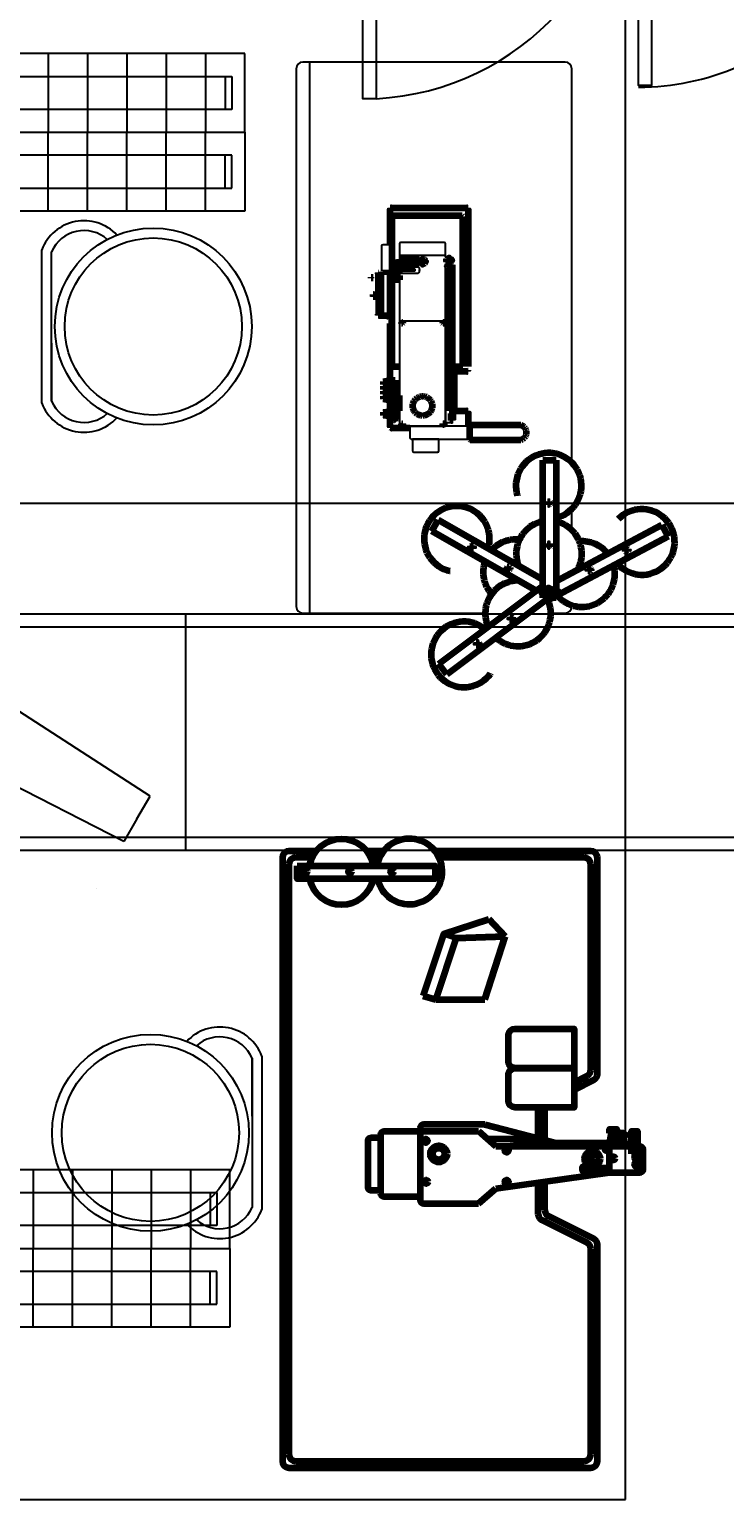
# Model space of a CAD drawing. Header units: inches. Extents: x 9 to 2198, y -380 to 182.
# Drawn here: x 601.8 to 654.8, y -138.6 to -26.5 of the extents above; entities that cross this region are included whole.
import ezdxf

# ---------------------------------------------------------------- set-up
doc = ezdxf.new("R2010")
doc.units = ezdxf.units.IN
doc.header["$MEASUREMENT"] = 0
doc.header["$PDMODE"] = 32
doc.header["$PDSIZE"] = -10
doc.linetypes.add('ACAD_ISO02W100', pattern=[15, 12, -3])
for name, color, linetype in [('beam', 50, 'Continuous'), ('center table', 30, 'Continuous'), ('chairs', 100, 'Continuous'), ('dimensions', 230, 'Continuous'), ('fans', 210, 'Continuous'), ('machines', 21, 'Continuous'), ('outer wall', 10, 'Continuous'), ('tubelights', 201, 'Continuous')]:
    doc.layers.add(name, color=color, linetype=linetype)
doc.styles.get("Standard").update_dxf_attribs({"font": 'arial.ttf'})
doc.dimstyles.get("Standard").update_dxf_attribs({"dimtxt": 11.9795, "dimasz": 0.18, "dimexe": 0.18, "dimexo": 0.0625, "dimgap": 0.09, "dimtad": 0, "dimtih": 1, "dimtoh": 1, "dimdec": 4, "dimzin": 0, "dimdsep": 46, "dimtxsty": 'Standard', "dimcen": 0.09, "dimadec": 0, "dimazin": 0, "dimtfac": 1, "dimtdec": 4, "dimtofl": 0, "dimtmove": 0, "dimatfit": 3, "dimfxl": 1, "dimtolj": 1, "dimtzin": 0, "dimarcsym": 0})

# ---------------------------------------------------------------- blocks, each defined once
blk = doc.blocks.new('*U28')
at = {"layer": 'fans'}
for p, q in [((-3.57, 10), (-4.57, -10)), ((-1.57, 10), (-3.57, 10)), ((-1.57, 10), (-1.57, 10)), ((-1.57, 10), (-1.57, 10)), ((-1.57, 10), (-1.57, 10)), ((-1.57, 10), (-1.57, 10)), ((-1.57, 10), (0.43, 10)), ((0.43, 10), (1.43, -10)), ((4.57, 10), (4.57, 10)), ((-1.57, -10), (-4.57, -10)), ((-1.57, -10), (1.43, -10))]:
    blk.add_line(p, q, dxfattribs=at)
blk = doc.blocks.new('*U29')
at = {"layer": 'fans', "color": 0, "linetype": 'ByBlock', "lineweight": -2, "transparency": 16777216}
blk.add_blockref('*U28', (1152.58, 51.52), dxfattribs=at)
for p, rotation in [((1138.1, 31.88), 120), ((1162.34, 29.16), 239.9999999999999)]:
    blk.add_blockref('*U28', p, dxfattribs=dict(at, rotation=rotation))
blk = doc.blocks.new('TUBELIGHT')
for p, q in [((2377.8, 620.73), (2329.8, 620.73)), ((2329.8, 620.73), (2329.8, 614.73)), ((2332.8, 620.73), (2332.8, 614.73)), ((2335.8, 620.73), (2335.8, 614.73)), ((2338.8, 620.73), (2338.8, 614.73)), ((2341.8, 620.73), (2341.8, 614.73)), ((2344.8, 620.73), (2344.8, 614.73)), ((2347.8, 620.73), (2347.8, 614.73)), ((2350.8, 620.73), (2350.8, 614.73)), ((2353.8, 620.73), (2353.8, 614.73)), ((2356.8, 620.73), (2356.8, 614.73)), ((2359.8, 620.73), (2359.8, 614.73)), ((2362.8, 620.73), (2362.8, 614.73)), ((2365.8, 620.73), (2365.8, 614.73)), ((2368.8, 620.73), (2368.8, 614.73)), ((2371.8, 620.73), (2371.8, 614.73)), ((2374.8, 620.73), (2374.8, 614.73)), ((2377.8, 614.73), (2377.8, 620.73)), ((2330.8, 618.98), (2376.8, 618.98)), ((2330.8, 616.48), (2330.8, 618.98)), ((2331.3, 616.48), (2331.3, 618.98)), ((2376.3, 618.98), (2376.3, 616.48)), ((2376.8, 618.98), (2376.8, 616.48)), ((2376.8, 616.48), (2330.8, 616.48)), ((2329.8, 614.73), (2377.8, 614.73)), ((2329.8, 608.73), (2329.8, 614.73)), ((2332.8, 608.73), (2332.8, 614.73)), ((2335.8, 608.73), (2335.8, 614.73)), ((2338.8, 608.73), (2338.8, 614.73)), ((2341.8, 608.73), (2341.8, 614.73)), ((2344.8, 608.73), (2344.8, 614.73)), ((2347.8, 608.73), (2347.8, 614.73)), ((2350.8, 608.73), (2350.8, 614.73)), ((2353.8, 608.73), (2353.8, 614.73)), ((2356.8, 608.73), (2356.8, 614.73)), ((2359.8, 608.73), (2359.8, 614.73)), ((2362.8, 608.73), (2362.8, 614.73)), ((2365.8, 608.73), (2365.8, 614.73)), ((2368.8, 608.73), (2368.8, 614.73)), ((2371.8, 608.73), (2371.8, 614.73)), ((2374.8, 608.73), (2374.8, 614.73)), ((2377.8, 614.73), (2377.8, 608.73)), ((2376.8, 612.98), (2330.8, 612.98)), ((2330.8, 612.98), (2330.8, 610.48)), ((2331.3, 612.98), (2331.3, 610.48)), ((2376.3, 610.48), (2376.3, 612.98)), ((2376.8, 610.48), (2376.8, 612.98)), ((2330.8, 610.48), (2376.8, 610.48)), ((2377.8, 608.73), (2329.8, 608.73))]:
    blk.add_line(p, q)
blk = doc.blocks.new('*D49')
at = {"layer": 'Defpoints', "color": 0, "transparency": 16777216}
for p in [(709.19, -62.62), (136.19, -80.06), (709.19, -80.06)]:
    blk.add_point(p, dxfattribs=at)
at = {"layer": 'dimensions', "color": 0, "lineweight": -2, "transparency": 16777216}
for p, q in [((136.19, -79.99), (136.19, -62.44)), ((136.37, -62.62), (388.45, -62.62)), ((709.01, -62.62), (456.94, -62.62)), ((709.19, -79.99), (709.19, -62.44))]:
    blk.add_line(p, q, dxfattribs=at)
at = {"layer": 'dimensions', "color": 0, "transparency": 16777216}
for points in [[(136.37, -62.59), (136.37, -62.65), (136.19, -62.62)], [(709.01, -62.59), (709.01, -62.65), (709.19, -62.62)]]:
    blk.add_solid(points, dxfattribs=at)
at = {"layer": 'dimensions', "color": 0, "transparency": 16777216, "insert": (422.69, -62.62), "char_height": 11.9795, "attachment_point": 5}
blk.add_mtext('\\A1;573.0000', dxfattribs=at)

msp = doc.modelspace()

# ---------------------------------------------------------------- linework, layer by layer
at = {"layer": 'beam'}
for p, q in [((647.19477, -138.55658), (647.19477, -11.05658)), ((531.19477, -138.55658), (647.19477, -138.55658))]:
    msp.add_line(p, q, dxfattribs=at)
at = {"layer": 'center table'}
for p, q in [((709.19477, -71.05658), (136.19477, -71.05658)), ((613.69477, -89.05658), (613.69477, -71.05658)), ((709.19477, -72.05658), (136.19477, -72.05658)), ((136.19477, -88.05658), (709.19477, -88.05658)), ((136.19477, -89.05658), (709.19477, -89.05658))]:
    msp.add_line(p, q, dxfattribs=at)
at = {"layer": 'chairs', "linetype": 'ByBlock'}
for p, q in [((602.71731, -54.9778), (602.71731, -43.29917)), ((603.46731, -54.83201), (603.46731, -43.44496)), ((603.46731, -50.41651), (603.46731, -54.83201)), ((618.7478, -109.31861), (618.7478, -104.90312)), ((618.7478, -104.90312), (618.7478, -116.29017)), ((619.4978, -104.75733), (619.4978, -116.43596))]:
    msp.add_line(p, q, dxfattribs=at)
for centre, radius in [((611.21497, -49.13848), 7.5), ((611.21497, -49.13848), 6.75), ((611.00014, -110.59664), 7.5), ((611.00014, -110.59664), 6.75)]:
    msp.add_circle(centre, radius, dxfattribs=at)
for centre, radius, start, end in [((605.9317, -44.51445), 3.43646, 43.0339046, 159.2895399), ((605.9317, -44.51445), 2.68646, 48.4094874, 156.5400873), ((605.9317, -53.76251), 2.68646, 203.4599127, 311.5905126), ((605.9317, -53.76251), 3.43646, 200.7104601, 316.9660954), ((616.28341, -105.97261), 3.43646, 20.7104601, 136.9660954), ((616.28341, -105.97261), 2.68646, 23.4599127, 131.5905126), ((616.28341, -115.22067), 3.43646, 223.0339046, 339.2895399), ((616.28341, -115.22067), 2.68646, 228.4094874, 336.5400873)]:
    msp.add_arc(centre, radius, start, end, dxfattribs=at)
at = {"layer": 'machines'}
for p, q in [((642.60982, -28.98649), (622.60982, -28.98649)), ((623.10982, -28.98649), (623.10982, -70.98649)), ((622.10982, -29.48649), (622.10982, -70.48649)), ((643.10982, -59.50072), (643.10982, -29.48649)), ((629.9848, -42.8249), (629.9848, -44.27042)), ((629.9848, -43.4232), (629.9848, -43.89621)), ((633.3848, -42.7249), (630.0848, -42.7249)), ((633.4848, -43.7249), (629.9848, -43.7249)), ((629.9848, -43.84326), (629.9848, -44.27042)), ((629.9848, -44.31625), (629.9848, -56.6249)), ((629.9848, -44.31625), (629.9848, -44.41604)), ((631.40344, -44.58861), (629.9848, -44.58861)), ((629.9848, -44.58861), (631.25573, -44.58861)), ((629.9848, -44.75245), (631.1444, -44.75245)), ((631.1444, -44.75245), (631.1444, -44.90983)), ((633.4848, -56.7249), (633.4848, -44.35356)), ((633.59354, -44.74291), (633.59354, -55.51968)), ((633.69354, -44.74291), (633.69354, -55.51968)), ((633.79354, -44.74291), (633.79354, -55.51968)), ((628.39041, -46.74458), (628.39041, -45.02641)), ((628.39041, -45.02641), (629.39041, -45.02641)), ((628.39041, -45.12641), (629.39041, -45.12641)), ((629.39041, -45.02641), (629.39041, -48.52641)), ((631.1444, -44.90983), (629.9848, -44.90983)), ((629.9848, -45.06162), (631.40344, -45.06162)), ((628.39041, -48.29673), (628.39041, -46.81767)), ((629.39041, -48.18304), (628.39041, -48.18304)), ((633.4848, -48.7249), (629.9848, -48.7249)), ((630.0848, -56.7249), (633.4848, -56.7249)), ((643.10982, -64.65069), (643.10982, -63.04937)), ((643.10982, -70.48649), (643.10982, -70.38546)), ((622.60982, -70.98649), (636.51349, -70.98649)), ((641.51329, -70.98649), (642.60982, -70.98649))]:
    msp.add_line(p, q, dxfattribs=at)
at = {"layer": 'machines', "linetype": 'ACAD_ISO02W100', "lineweight": 100}
for p, q in [((633.98832, -44.67967), (633.98596, -55.77384)), ((629.5669, -45.55863), (629.5669, -45.27202)), ((629.5769, -45.26202), (629.9848, -45.26202)), ((629.9848, -45.56863), (629.5769, -45.56863)), ((628.75321, -53.32459), (629.14622, -53.25498)), ((628.75321, -53.3449), (629.14622, -53.27529)), ((628.75321, -53.36521), (629.14622, -53.2956)), ((628.75321, -53.38552), (629.14622, -53.31591)), ((628.75321, -53.55664), (628.75321, -53.32459)), ((628.75321, -53.40583), (629.14622, -53.33622)), ((628.75321, -53.42614), (629.14622, -53.35653)), ((628.75321, -53.44092), (629.14622, -53.39108)), ((628.75321, -53.44092), (629.14622, -53.43907)), ((629.14622, -53.44092), (628.75321, -53.44092)), ((628.75321, -53.44092), (629.14622, -53.48778)), ((629.14622, -53.52174), (628.75321, -53.45522)), ((629.14622, -53.54203), (628.75321, -53.4755)), ((629.14622, -53.56231), (628.75321, -53.49579)), ((629.14622, -53.5826), (628.75321, -53.51607)), ((629.14622, -53.62317), (628.75321, -53.55664)), ((628.75321, -53.69704), (629.14622, -53.62743)), ((628.75321, -53.71735), (629.14622, -53.64774)), ((628.75321, -53.73766), (629.14622, -53.66805)), ((628.75321, -53.75798), (629.14622, -53.68837)), ((628.75321, -53.9291), (628.75321, -53.69704)), ((628.75321, -53.77829), (629.14622, -53.70868)), ((628.75321, -53.7986), (629.14622, -53.72899)), ((628.75321, -53.81338), (629.14622, -53.76353)), ((629.14622, -53.60288), (628.75655, -53.53692)), ((629.14622, -53.25498), (629.14622, -53.62317)), ((629.14622, -53.62743), (629.14622, -53.99562)), ((629.64476, -53.22327), (629.64476, -56.01161)), ((628.75321, -53.81338), (629.14622, -53.81153)), ((629.14622, -53.81338), (628.75321, -53.81338)), ((628.75321, -53.81338), (629.14622, -53.86024)), ((629.14622, -53.8942), (628.75321, -53.82767)), ((629.14622, -53.91448), (628.75321, -53.84796)), ((629.14622, -53.93477), (628.75321, -53.86824)), ((629.14622, -53.95505), (628.75321, -53.88853)), ((629.14622, -53.99562), (628.75321, -53.9291)), ((628.75321, -54.07073), (629.14622, -54.00112)), ((628.75321, -54.09104), (629.14622, -54.02143)), ((628.75321, -54.11135), (629.14622, -54.04174)), ((628.75321, -54.13166), (629.14622, -54.06205)), ((628.75321, -54.30278), (628.75321, -54.07073)), ((628.75321, -54.15197), (629.14622, -54.08236)), ((628.75321, -54.17228), (629.14622, -54.10267)), ((628.75321, -54.18706), (629.14622, -54.13722)), ((628.75321, -54.18706), (629.14622, -54.18521)), ((629.14622, -54.18706), (628.75321, -54.18706)), ((628.75321, -54.18706), (629.14622, -54.23393)), ((629.14622, -54.26789), (628.75321, -54.20136)), ((629.14622, -54.28817), (628.75321, -54.22164)), ((629.14622, -54.30845), (628.75321, -54.24193)), ((629.14622, -54.32874), (628.75321, -54.26221)), ((629.14622, -54.36931), (628.75321, -54.30278)), ((628.75321, -54.45071), (629.14622, -54.3811)), ((628.75321, -54.47102), (629.14622, -54.40141)), ((628.75321, -54.49133), (629.14622, -54.42172)), ((628.75321, -54.51164), (629.14622, -54.44203)), ((628.75321, -54.68276), (628.75321, -54.45071)), ((628.75321, -54.53195), (629.14622, -54.46234)), ((628.75321, -54.55226), (629.14622, -54.48265)), ((628.75321, -54.56704), (629.14622, -54.5172)), ((628.75321, -54.56704), (629.14622, -54.56519)), ((629.14622, -54.56704), (628.75321, -54.56704)), ((628.75321, -54.56704), (629.14622, -54.6139)), ((629.14622, -54.64786), (628.75321, -54.58134)), ((629.14622, -54.66815), (628.75321, -54.60162)), ((629.14622, -54.68843), (628.75321, -54.62191)), ((629.14622, -54.70872), (628.75321, -54.64219)), ((629.14622, -54.74929), (628.75321, -54.68276)), ((629.14622, -53.97534), (628.75655, -53.90938)), ((629.14622, -54.34902), (628.75655, -54.28306)), ((629.14622, -54.729), (628.75655, -54.66304)), ((629.14622, -54.00112), (629.14622, -54.36931)), ((629.14622, -54.3811), (629.14622, -54.74929)), ((628.75321, -55.67855), (629.14622, -55.60894)), ((628.75321, -55.69887), (629.14622, -55.62925)), ((628.75321, -55.71918), (629.14622, -55.64957)), ((628.75321, -55.73949), (629.14622, -55.66988)), ((628.75321, -55.91061), (628.75321, -55.67855)), ((628.75321, -55.7598), (629.14622, -55.69019)), ((628.75321, -55.78011), (629.14622, -55.7105)), ((628.75321, -55.79489), (629.14622, -55.74504)), ((628.75321, -55.79489), (629.14622, -55.79304)), ((629.14622, -55.79489), (628.75321, -55.79489)), ((628.75321, -55.79489), (629.14622, -55.84175)), ((629.14622, -55.87571), (628.75321, -55.80918)), ((629.14622, -55.896), (628.75321, -55.82947)), ((629.14622, -55.91628), (628.75321, -55.84975)), ((629.14622, -55.93657), (628.75321, -55.87004)), ((629.14622, -55.97713), (628.75321, -55.91061)), ((629.14622, -55.95685), (628.75655, -55.89089)), ((629.14622, -55.60894), (629.14622, -55.97713))]:
    msp.add_line(p, q, dxfattribs=at)
at = {"layer": 'machines', "linetype": 'ByBlock', "lineweight": 100}
for p, q in [((623.29975, -89.62531), (622.05506, -89.62531)), ((628.46271, -89.62531), (627.81047, -89.62531)), ((644.05506, -89.62531), (632.99755, -89.62531)), ((621.55506, -90.12531), (621.55506, -135.12531)), ((644.55506, -105.81629), (644.55506, -90.12531)), ((633.35165, -95.43549), (636.77899, -94.30202)), ((638.0265, -95.63386), (636.77899, -94.30202)), ((638.0265, -95.63386), (634.30033, -95.75172)), ((634.30033, -95.75172), (638.0265, -95.63386)), ((636.49316, -100.44242), (638.0265, -95.63386)), ((631.78143, -100.14615), (632.73677, -100.44242)), ((632.73677, -100.44242), (636.49316, -100.44242)), ((643.28158, -106.76205), (644.27867, -106.26351)), ((640.55506, -111.02112), (640.55506, -108.66495)), ((641.05506, -111.14952), (641.05506, -108.66495)), ((631.55506, -110.47806), (635.98848, -110.47806)), ((635.98848, -110.47806), (637.32227, -111.63321)), ((636.49316, -109.97806), (641.85905, -111.35597)), ((646.03409, -110.61576), (646.03409, -110.31449)), ((646.08689, -110.61576), (646.08689, -110.31449)), ((646.14245, -110.61576), (646.14245, -110.31449)), ((646.20246, -110.61576), (646.20246, -110.31449)), ((646.25846, -110.61576), (646.25846, -110.31449)), ((646.32647, -110.61576), (646.32647, -110.31449)), ((646.38047, -110.61576), (646.38047, -110.31449)), ((646.43448, -110.61576), (646.43448, -110.31449)), ((646.48648, -110.61576), (646.48648, -110.31449)), ((636.65538, -111.05563), (640.68947, -111.05563)), ((638.67242, -111.63321), (638.67242, -111.35597)), ((638.67242, -111.35597), (645.99671, -111.35597)), ((645.99671, -111.35597), (645.97392, -111.63321)), ((645.97392, -113.61741), (645.97392, -111.63321)), ((637.32227, -114.84401), (645.97392, -113.61741)), ((643.91392, -113.3219), (644.01253, -113.3219)), ((635.98848, -115.97806), (637.32227, -114.84401)), ((640.55506, -116.81629), (640.55506, -114.38567)), ((641.05506, -116.50728), (641.05506, -114.31479)), ((644.27867, -118.98711), (640.83145, -117.26351)), ((644.55506, -135.12531), (644.55506, -119.43433)), ((622.05506, -135.62531), (644.05506, -135.62531))]:
    msp.add_line(p, q, dxfattribs=at)
at = {"layer": 'machines', "linetype": 'ACAD_ISO02W100', "lineweight": 100}
for points in [[(629.25677, -42.8936), (629.25677, -40.19522, -0.414213562), (629.35677, -40.09522), (635.11433, -40.09522, -0.414213562), (635.21433, -40.19522), (635.21433, -52.46479, -0.414213562), (635.11433, -52.56479), (634.25276, -52.56479, 0.414213562), (634.15276, -52.66479), (634.15276, -55.47671, 0.414213562), (634.25276, -55.57671), (635.11433, -55.57671, -0.414213562), (635.21433, -55.67671), (635.21433, -56.65039, 0.414213562), (635.22433, -56.66039), (635.31108, -56.66039)], [(633.79354, -52.19982), (634.71153, -52.19982, 0.414213562), (634.81153, -52.09982), (634.81153, -40.79982, 0.414213562), (634.71153, -40.69982), (629.49041, -40.69982, 0.414213562), (629.39041, -40.79982), (629.39041, -52.09982, 0.414213562), (629.49041, -52.19982), (629.9848, -52.19982)], [(627.9843, -45.45259), (627.82689, -45.45259, -0.414213562), (627.81689, -45.44259), (627.81689, -45.38949, -0.414213562), (627.82689, -45.37949), (627.9843, -45.37949)], [(628.3903, -46.74458), (628.3903, -45.02641), (628.37887, -45.02641, 0.414213562), (628.36887, -45.03641), (628.36887, -46.74458)], [(628.36887, -46.81767), (628.36887, -48.28673, 0.414213562), (628.37887, -48.29673), (629.39041, -48.29673)], [(630.75693, -56.87802), (629.35677, -56.87802, -0.414213562), (629.25677, -56.77802), (629.25677, -48.92137)], [(639.10469, -56.66039), (635.31108, -56.66039), (635.31108, -57.6826, 0.414213562), (635.41108, -57.7826), (639.10469, -57.7826)]]:
    msp.add_lwpolyline(points, format="xyb", dxfattribs=at)
at = {"layer": 'machines'}
for points in [[(629.39069, -42.8936), (629.39069, -44.8936), (628.74069, -44.8936, -0.414213562), (628.64069, -44.7936), (628.64069, -42.9936, -0.414213562), (628.74069, -42.8936)], [(633.4848, -44.35356), (633.4848, -44.74291), (633.89228, -44.74291, 0.414213562), (633.90228, -44.73291), (633.90228, -44.36356, 0.414213562), (633.89228, -44.35356)], [(633.4848, -55.51968), (633.4848, -56.4538), (633.80228, -56.4538, 0.414213562), (633.90228, -56.3538), (633.90228, -55.61968, 0.414213562), (633.80228, -55.51968)], [(630.75693, -56.7249), (630.75693, -57.61808, 0.414213562), (630.85693, -57.71808), (635.31108, -57.71808), (635.31108, -56.7249)], [(630.98057, -57.71808), (630.98057, -58.61808, 0.414213562), (631.08057, -58.71808), (632.88057, -58.71808, 0.414213562), (632.98057, -58.61808), (632.98057, -57.71808)]]:
    msp.add_lwpolyline(points, format="xyb", close=True, dxfattribs=at)
msp.add_lwpolyline([(633.4848, -44.35356), (633.92381, -44.35356, 0.414213562), (634.02381, -44.25356), (634.02381, -43.94254, 0.414213562), (633.92381, -43.84254), (633.4948, -43.84254, -0.414213562), (633.4848, -43.83254), (633.4848, -42.8249)], format="xyb", dxfattribs=at)
at = {"layer": 'machines', "linetype": 'ACAD_ISO02W100', "lineweight": 100}
for points in [[(631.19213, -44.27042), (631.19213, -44.31625), (629.52893, -44.31625), (629.52893, -44.27042)], [(633.92776, -44.46438), (633.92776, -44.64622), (633.96744, -44.64622), (633.96744, -44.46438)], [(628.36887, -45.04014), (628.36887, -45.11243), (628.35972, -45.11243), (628.35972, -45.04014)], [(628.36887, -48.2024), (628.36887, -48.27469), (628.35972, -48.27469), (628.35972, -48.2024)], [(629.25522, -53.23694), (629.25522, -53.64491), (629.14622, -53.64491), (629.14622, -53.23694)], [(629.64476, -53.22327), (629.64476, -53.65764), (629.25522, -53.65764), (629.25522, -53.22327)], [(629.64476, -54.40378), (629.64476, -55.57518), (629.9848, -55.57518), (629.9848, -54.40378)], [(629.25522, -55.59091), (629.25522, -55.99887), (629.14622, -55.99887), (629.14622, -55.59091)], [(629.64476, -55.57724), (629.64476, -56.01161), (629.25522, -56.01161), (629.25522, -55.57724)], [(640.91245, -69.81962), (640.91245, -59.31962), (641.91245, -59.31962), (641.91245, -69.81962)], [(640.91245, -69.81962), (640.91245, -59.31962), (641.91245, -59.31962), (641.91245, -69.81962)], [(640.91245, -69.81962), (640.91245, -59.31962), (641.91245, -59.31962), (641.91245, -69.81962)]]:
    msp.add_lwpolyline(points, close=True, dxfattribs=at)
for points in [[(629.92786, -44.56699), (629.54695, -44.56699, -0.414213562), (629.53695, -44.55699), (629.53695, -44.55615, -0.414213562), (629.54695, -44.54615), (629.94587, -44.54615, -0.414213562), (629.95587, -44.55615), (629.95587, -45.06162), (629.94786, -45.06162, -0.414213562), (629.93786, -45.05162), (629.93786, -44.57699, 0.414213562)], [(629.9848, -44.00733), (629.9848, -44.13557), (631.43472, -44.13557, 0.414213562), (631.44472, -44.12557), (631.44472, -44.01733, 0.414213562), (631.43472, -44.00733)], [(633.90228, -44.40377), (633.90228, -44.6943), (633.91776, -44.6943, 0.414213562), (633.92776, -44.6843), (633.92776, -44.41377, 0.414213562), (633.91776, -44.40377)], [(633.96744, -44.44511), (633.96744, -44.66967, 0.414213562), (633.97744, -44.67967), (633.99921, -44.67967, 0.414213562), (634.00921, -44.66967), (634.00921, -44.44511, 0.414213562), (633.99921, -44.43511), (633.97744, -44.43511, 0.414213562)], [(629.9848, -45.24202), (629.9848, -45.58863), (629.5569, -45.58863, -0.414213562), (629.5469, -45.57863), (629.5469, -45.25202, -0.414213562), (629.5569, -45.24202)], [(628.13549, -46.70193), (628.13549, -46.85715, -0.414213562), (628.12549, -46.86715), (627.9943, -46.86715, -0.414213562), (627.9843, -46.85715), (627.9843, -46.70193, -0.414213562), (627.9943, -46.69193), (628.12549, -46.69193, -0.414213562)], [(633.90228, -55.77384), (633.90228, -56.29425), (633.96963, -56.29425, 0.414213562), (634.06963, -56.19425), (634.06963, -55.87384, 0.414213562), (633.96963, -55.77384)]]:
    msp.add_lwpolyline(points, format="xyb", close=True, dxfattribs=at)
for points in [[(628.58731, -48.29673), (628.58731, -45.02641), (628.56588, -45.02641), (628.56588, -48.29673)], [(629.25677, -45.02641), (629.25677, -44.8936)], [(629.25677, -48.18304), (629.25677, -45.12641)], [(628.13549, -46.74458), (628.56588, -46.74458), (628.56588, -46.81767), (628.13549, -46.81767)], [(629.25677, -48.59917), (629.25677, -48.29673)], [(629.25522, -53.60939), (629.25522, -54.01736), (629.14622, -54.01736), (629.14622, -53.60939)], [(629.64476, -53.59573), (629.64476, -54.03009), (629.25522, -54.03009), (629.25522, -53.59573)], [(629.25522, -53.98308), (629.25522, -54.39105), (629.14622, -54.39105), (629.14622, -53.98308)], [(629.25522, -54.36306), (629.25522, -54.77103), (629.14622, -54.77103), (629.14622, -54.36306)], [(629.64476, -53.96941), (629.64476, -54.40378), (629.25522, -54.40378), (629.25522, -53.96941)], [(629.64476, -54.34939), (629.64476, -54.78376), (629.25522, -54.78376), (629.25522, -54.34939)], [(640.41519, -69.2861), (632.43387, -64.73669), (632.92907, -63.86792), (640.91245, -68.4185)], [(641.91245, -68.53918), (649.972, -64.25796), (650.44112, -65.14109), (641.16821, -70.06685), (641.03688, -69.81962)], [(641.13197, -69.99863), (633.58325, -75.65292), (632.98374, -74.85255), (640.91245, -68.91363)], [(641.13197, -69.99863), (633.58325, -75.65292), (632.98374, -74.85255), (640.91245, -68.91363)], [(641.13197, -69.99863), (633.58325, -75.65292), (632.98374, -74.85255), (640.91245, -68.91363)], [(640.91245, -69.58538), (640.69909, -69.18372), (640.91245, -69.07038)], [(641.91245, -68.9885), (642.05121, -69.0676), (641.91245, -69.31103)], [(641.91245, -69.2584), (641.98712, -69.35809), (641.91245, -69.41401)], [(641.91245, -69.2584), (641.98712, -69.35809), (641.91245, -69.41401)], [(641.91245, -69.2584), (641.98712, -69.35809), (641.91245, -69.41401)], [(640.91245, -69.56954), (640.90039, -69.56266)], [(641.36241, -69.82602), (641.35118, -69.81962)], [(641.37095, -69.81962), (641.36241, -69.82602)], [(641.37095, -69.81962), (641.36241, -69.82602)], [(641.37095, -69.81962), (641.36241, -69.82602)], [(641.62255, -69.81962), (641.556, -69.93637), (641.48743, -69.89728)]]:
    msp.add_lwpolyline(points, dxfattribs=at)
at = {"layer": 'machines'}
msp.add_lwpolyline([(631.7348, -56.7249), (631.7348, -56.7249), (631.7348, -56.7249), (631.7348, -56.7249)], close=True, dxfattribs=at)
at = {"layer": 'machines', "linetype": 'ByBlock', "lineweight": 100}
for points in [[(623.61654, -89.12531), (621.55506, -89.12531, 0.414213562), (621.05506, -89.62531), (621.05506, -135.62531, 0.414213562), (621.55506, -136.12531), (644.55506, -136.12531, 0.414213562), (645.05506, -135.62531), (645.05506, -119.12531, 0.284079044), (644.77867, -118.6781), (641.33145, -116.95449)], [(643.28158, -107.32107), (644.77867, -106.57252, 0.284079044), (645.05506, -106.12531), (645.05506, -89.62531, 0.414213562), (644.55506, -89.12531), (632.68927, -89.12531)], [(636.49316, -109.97806), (631.80506, -109.97806, 0.414213562), (631.55506, -110.22806), (631.55506, -115.72806, 0.414213562), (631.80506, -115.97806), (635.98848, -115.97806)], [(645.97392, -113.61741), (648.30506, -113.61741, 0.414213562), (648.55506, -113.36741), (648.55506, -111.88321, 0.414213562), (648.30506, -111.63321), (637.32227, -111.63321)]]:
    msp.add_lwpolyline(points, format="xyb", dxfattribs=at)
for points in [[(628.771, -89.12531), (627.49368, -89.12531)], [(632.73677, -100.44242), (634.30033, -95.75172), (633.35165, -95.43549), (631.78143, -100.14615)]]:
    msp.add_lwpolyline(points, dxfattribs=at)
for points in [[(622.18555, -90.24212), (632.68555, -90.24212), (632.68555, -91.24212), (622.18555, -91.24212)], [(645.97698, -110.61576), (645.97698, -110.31449), (646.54556, -110.31449), (646.54556, -110.61576)], [(645.98718, -111.47186), (646.14421, -110.61576), (646.31144, -110.61576), (646.47867, -111.47186)], [(646.53971, -110.79715), (646.53971, -110.72218), (647.20636, -110.72218), (647.20636, -110.79715)], [(646.59215, -111.47186), (646.74944, -110.79715), (647.03408, -110.79715), (647.13895, -111.47186)], [(646.74944, -110.72218), (646.74944, -110.59473), (647.03408, -110.59473), (647.03408, -110.72218)], [(647.65213, -110.75882), (647.65213, -110.46154), (648.10358, -110.46154), (648.10358, -110.75882)], [(647.65213, -112.19052), (647.65213, -110.75882), (648.10328, -110.75882), (648.10328, -112.19052)], [(646.59215, -111.55433), (646.59215, -111.47186), (645.87306, -111.47186), (645.87306, -111.55433)], [(646.06032, -111.63321), (646.06032, -111.55433), (646.44234, -111.55433), (646.44234, -111.63321)], [(647.22135, -111.55433), (647.22135, -111.47186), (646.50226, -111.47186), (646.50226, -111.55433)], [(646.68952, -111.63321), (646.68952, -111.55433), (647.07154, -111.55433), (647.07154, -111.63321)], [(643.91392, -113.45946), (643.91392, -113.18435), (645.63952, -113.27396), (645.63952, -113.36671)], [(643.93517, -113.45946), (643.93517, -113.48519), (644.00142, -113.48519), (644.00142, -113.45946)]]:
    msp.add_lwpolyline(points, close=True, dxfattribs=at)
for points in [[(638.28158, -105.16495), (638.28158, -103.16495, -0.414213562), (638.78158, -102.66495), (643.28158, -102.66495), (643.28158, -105.66495), (638.78158, -105.66495, -0.414213562)], [(638.28158, -108.16495), (638.28158, -106.16495, -0.414213562), (638.78158, -105.66495), (643.28158, -105.66495), (643.28158, -108.66495), (638.78158, -108.66495, -0.414213562)], [(628.55506, -115.22806), (628.55506, -110.72806, -0.414213562), (628.80506, -110.47806), (631.55506, -110.47806), (631.55506, -115.47806), (628.80506, -115.47806, -0.414213562)], [(628.55506, -114.97806), (628.55506, -110.97806), (627.80506, -110.97806, 0.414213562), (627.55506, -111.22806), (627.55506, -114.72806, 0.414213562), (627.80506, -114.97806)]]:
    msp.add_lwpolyline(points, format="xyb", close=True, dxfattribs=at)
at = {"layer": 'machines'}
for centre in [(630.226, -44.83553), (630.76406, -44.83553)]:
    msp.add_circle(centre, 0.04638, dxfattribs=at)
at = {"layer": 'machines', "linetype": 'ACAD_ISO02W100', "lineweight": 100}
for centre, radius in [((631.34568, -44.29334), 0.15325), ((631.34568, -44.29334), 0.11109), ((631.7348, -44.18624), 0.22178), ((631.7348, -44.18624), 0.17407), ((633.7543, -44.09805), 0.20367), ((633.69354, -44.54824), 0.07342), ((633.7543, -44.09805), 0.08178), ((628.0599, -46.77954), 0.0401), ((630.17555, -48.86524), 0.05635), ((633.33848, -48.86524), 0.05635), ((631.7348, -55.19376), 0.74275), ((630.17555, -56.59026), 0.05635), ((633.33848, -56.59026), 0.05635), ((641.35772, -62.59315), 0.12761), ((641.35772, -62.59315), 0.12761), ((641.35772, -62.59315), 0.12761), ((635.49832, -65.97093), 0.12761), ((641.35772, -65.80463), 0.12761), ((641.35772, -65.80463), 0.12761), ((641.35772, -65.80463), 0.12761), ((647.28992, -66.18686), 0.12761), ((638.28837, -67.56128), 0.12761), ((644.45375, -67.69343), 0.12761), ((641.33469, -69.3242), 0.26374), ((641.33469, -69.3242), 0.26374), ((641.33469, -69.3242), 0.26374), ((641.33469, -69.3242), 0.26374), ((641.33469, -69.3242), 0.26374), ((641.33747, -69.31714), 0.26374), ((641.33747, -69.31714), 0.26374), ((641.3406, -69.31945), 0.26374), ((638.5067, -71.40873), 0.12761), ((638.5067, -71.40873), 0.12761), ((638.5067, -71.40873), 0.12761), ((635.93633, -73.33404), 0.12761), ((635.93633, -73.33404), 0.12761), ((635.93633, -73.33404), 0.12761)]:
    msp.add_circle(centre, radius, dxfattribs=at)
at = {"layer": 'machines', "linetype": 'ByBlock', "lineweight": 100}
for centre, radius in [((622.68097, -90.66436), 0.26374), ((626.20055, -90.68738), 0.12761), ((629.41203, -90.68738), 0.12761), ((631.96747, -111.20886), 0.14966), ((632.96453, -112.20677), 0.63528), ((632.96453, -112.20677), 0.44355), ((638.14045, -111.94262), 0.14966), ((644.67756, -112.57286), 0.59007), ((645.76333, -111.82208), 0.14966), ((644.67756, -112.57286), 0.49279), ((644.67756, -112.57286), 0.15956), ((646.25555, -112.5424), 0.14966), ((648.12185, -112.49745), 0.23598), ((648.12185, -113.00116), 0.23598), ((632.01146, -114.33468), 0.14966), ((638.14045, -114.33468), 0.14966), ((644.06673, -113.32177), 0.05343), ((645.79233, -113.44432), 0.14966)]:
    msp.add_circle(centre, radius, dxfattribs=at)
at = {"layer": 'machines'}
for centre, radius, start, end in [((622.60982, -29.48649), 0.5, 90, 180), ((642.60982, -29.48649), 0.5, 0, 90), ((630.0848, -42.8249), 0.1, 90, 180), ((633.3848, -42.8249), 0.1, 0, 90), ((631.22627, -44.82512), 0.2955, 306.8371269, 53.1628731), ((629.39898, -48.76027), 0.21489, 131.4365063, 228.5634937), ((630.0848, -56.6249), 0.1, 180, 270), ((622.60982, -70.48649), 0.5, 180, 270), ((642.60982, -70.48649), 0.5, 270, 0)]:
    msp.add_arc(centre, radius, start, end, dxfattribs=at)
at = {"layer": 'machines', "linetype": 'ACAD_ISO02W100', "lineweight": 100}
for centre, radius, start, end in [((629.5769, -45.27202), 0.01, 90, 180), ((629.5769, -45.55863), 0.01, 180, 270), ((629.94475, -53.71315), 0.30508, 169.5171052, 235.595933), ((629.94475, -54.0856), 0.30508, 169.5171052, 235.595933), ((629.94475, -54.45929), 0.30508, 169.5171052, 235.595933), ((629.94475, -54.83927), 0.30508, 169.5171052, 235.595933), ((629.90302, -56.17402), 0.30508, 147.834238, 213.9130658), ((629.94475, -56.06711), 0.30508, 169.5171052, 235.595933), ((639.10469, -57.22149), 0.56111, 270, 90), ((641.34864, -61.27504), 2.5, 283.0338361, 259.9519754), ((641.34864, -61.27504), 2.5, 283.0338361, 259.9519754), ((641.34864, -61.27504), 2.5, 283.0338361, 259.9519754), ((634.34869, -65.32609), 2.5, 343.3504195, 320.2685588), ((648.44972, -65.56049), 2.5, 221.0110471, 197.9291864), ((641.37423, -66.45006), 2.5, 100.6443388, 201.1688697), ((641.37423, -66.45006), 2.5, 100.6443388, 201.1688697), ((641.37423, -66.45006), 2.5, 100.6443388, 201.1688697), ((641.37423, -66.45006), 2.5, 330.9440591, 77.5675727), ((641.37423, -66.45006), 2.5, 330.9440591, 77.5675727), ((641.37423, -66.45006), 2.5, 330.9440591, 77.5675727), ((638.85729, -67.86656), 2.5, 84.0859958, 137.8841561), ((643.89149, -68.01081), 2.5, 38.6215497, 94.5257256), ((638.85729, -67.86656), 2.5, 160.9609222, 221.8336172), ((643.89149, -68.01081), 2.5, 220.4096382, 15.5447837), ((639.01339, -71.00857), 2.5, 89.1235781, 204.4022281), ((639.01339, -71.00857), 2.5, 89.1235781, 204.4022281), ((639.01339, -71.00857), 2.5, 89.1235781, 204.4022281), ((639.01339, -71.00857), 2.5, 227.4789941, 23.8664705), ((639.01339, -71.00857), 2.5, 227.4789941, 23.8664705), ((639.01339, -71.00857), 2.5, 227.4789941, 23.8664705), ((634.88681, -74.13152), 2.5, 49.8684915, 26.7866308), ((634.88681, -74.13152), 2.5, 49.8684915, 26.7866308), ((634.88681, -74.13152), 2.5, 49.8684915, 26.7866308)]:
    msp.add_arc(centre, radius, start, end, dxfattribs=at)
at = {"layer": 'machines', "linetype": 'ByBlock', "lineweight": 100}
for centre, radius, start, end in [((625.55511, -90.7039), 2.5, 10.6443388, 169.3556612), ((630.73013, -90.6783), 2.5, 193.0338361, 169.9519754), ((622.05506, -90.12531), 0.5, 90, 180), ((644.05506, -90.12531), 0.5, 0, 90), ((625.55511, -90.7039), 2.5, 192.4324273, 347.5675727), ((644.05506, -105.81629), 0.5, 296.5650512, 0), ((641.55506, -116.50728), 0.5, 180, 243.4349488), ((641.05506, -116.81629), 0.5, 180, 243.4349488), ((644.05506, -119.43433), 0.5, 0, 63.4349488), ((622.05506, -135.12531), 0.5, 180, 270), ((644.05506, -135.12531), 0.5, 270, 0)]:
    msp.add_arc(centre, radius, start, end, dxfattribs=at)
at = {"layer": 'outer wall'}
msp.add_lwpolyline([(628.19006, -11.7734), (628.19006, -31.7734), (627.19006, -31.7734), (627.19006, -11.7734)], close=True, dxfattribs=at)
msp.add_lwpolyline([(648.19006, -11.7734), (649.19006, -11.7734), (649.19006, -30.7734), (648.19006, -30.7734), (648.19006, -12.05658)], dxfattribs=at)
for centre, radius, start, end in [((627.19006, -11.7734), 20.02498, 272.8624052, 2.8624052), ((648.19006, -11.7734), 19.11858, 270, 2.9982317)]:
    msp.add_arc(centre, radius, start, end, dxfattribs=at)

# ---------------------------------------------------------------- block references
at = {"layer": 'fans'}
msp.add_blockref('*U29', (-561.81302, -112.18688), dxfattribs=at)
at = {"layer": 'tubelights'}
for p in [(-1759.59463, -649.06852), (-1759.59463, -649.06852), (-1760.74568, -734.13837)]:
    msp.add_blockref('TUBELIGHT', p, dxfattribs=at)

# ---------------------------------------------------------------- dimensions: what is measured, and where the dimension line sits
at = {"layer": 'dimensions'}
dim = msp.add_linear_dim(base=(709.19477, -62.62334), p1=(136.19477, -80.05658), p2=(709.19477, -80.05658), dimstyle='Standard', dxfattribs=at)
dim.commit()
dim.dimension.update_dxf_attribs({"geometry": '*D49', "text_midpoint": (422.69477, -62.62334)})

doc.saveas('drawing.dxf')
